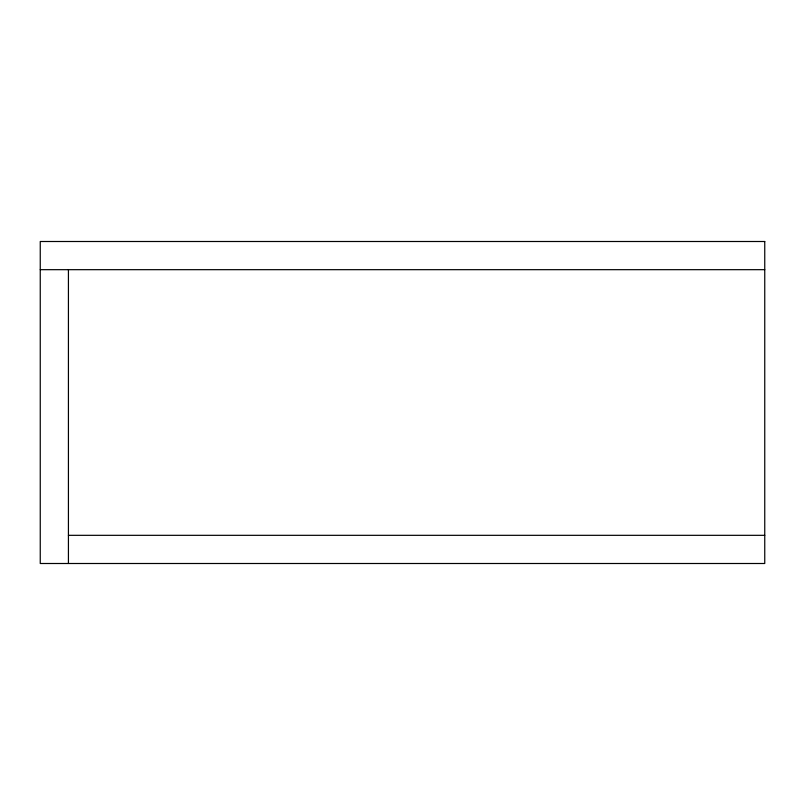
<?xml version="1.0" encoding="UTF-8"?>
<svg xmlns="http://www.w3.org/2000/svg" width="805" height="805" viewBox="0 0 805 805"><rect width="100%" height="100%" fill="white"/><g stroke="black" fill="none" stroke-linecap="round" stroke-linejoin="round"><path stroke-width="1.21" d="M40.25 269.675L764.75 269.675M68.425 535.325L764.75 535.325M68.425 269.675L68.425 563.5M764.75 241.5L40.25 241.5L40.25 563.5L764.75 563.5L764.75 241.5"/></g></svg>
